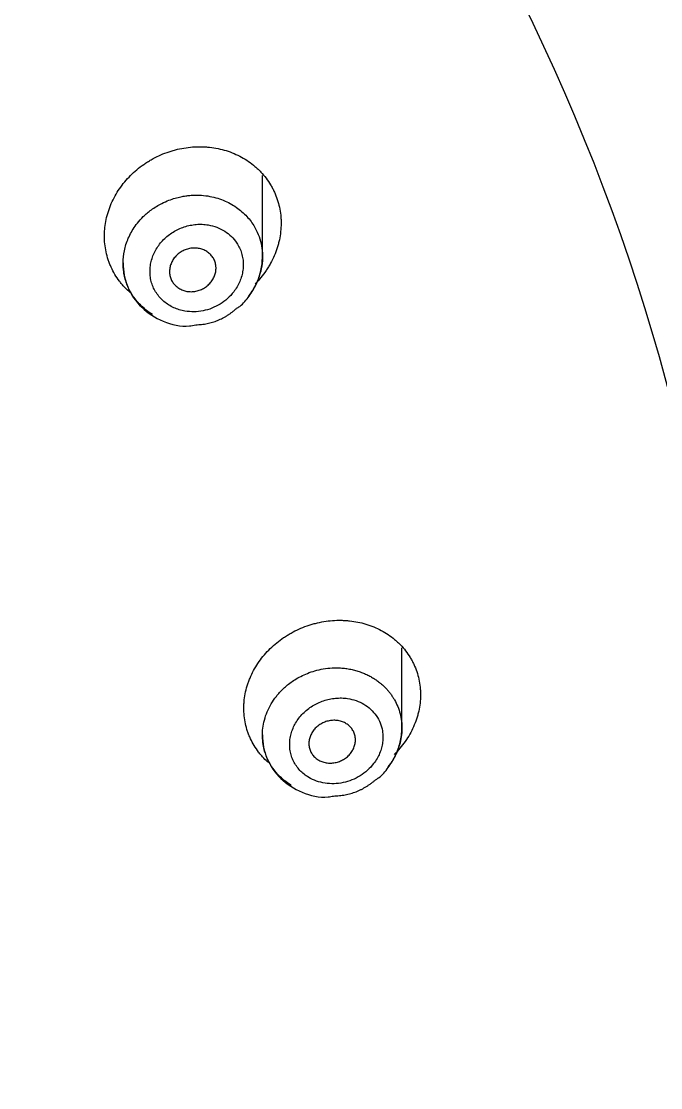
# Model space of a CAD drawing. Header units: millimetres. Extents: x 6110 to 6704, y -2661 to -1821.
# Drawn here: x 6347.34 to 6350.78, y -2169.79 to -2164.06 of the extents above; entities that cross this region are included whole.
import ezdxf

# ---------------------------------------------------------------- set-up
doc = ezdxf.new("R2010")
doc.units = ezdxf.units.MM
doc.header["$LTSCALE"] = 0.1
doc.linetypes.add('HIDDEN2', pattern=[4.7625, 3.175, -1.5875])
doc.layers.add('1', color=4, linetype='HIDDEN2', lineweight=13)
doc.layers.add('DIM', color=3, linetype='Continuous', lineweight=9)

msp = doc.modelspace()

# ---------------------------------------------------------------- hatches: boundary and pattern name
at = {"layer": 'DIM'}
h = msp.add_hatch(dxfattribs=at)
h.set_pattern_fill('ANSI31', color=2)
edge = h.paths.add_edge_path()
edge.add_line((6619.6172, -2595.9805), (6619.6172, -1962.2056))
edge.add_line((6634.6172, -1966.1101), (6619.6172, -1966.1101))
edge.add_line((6634.6172, -2610.9805), (6634.6172, -1966.1101))
edge.add_line((6634.6172, -2610.9805), (6184.4567, -2610.9805))
edge.add_line((6619.6172, -2595.9805), (6184.4567, -2595.9805))
edge.add_line((6184.4567, -2610.9805), (6184.4567, -2595.9805))

# ---------------------------------------------------------------- linework, layer by layer
at = {"layer": '1', "color": 7, "linetype": 'Continuous', "lineweight": -3}
for p, q in [((6348.6347, -2165.3205), (6348.6347, -2164.8847)), ((6349.3843, -2167.8548), (6349.3843, -2167.4238))]:
    msp.add_line(p, q, dxfattribs=at)
for centre, major_axis, start_param, end_param in [((6338.0093, -2168.509), (-13.75, 0), 3.141606, 7.301236), ((6338.0093, -2168.5196), (-13.75, 0), 3.141627, 6.283151), ((6338.0093, -2168.8384), (13.1753, 0), 4.984867, 10.723113), ((6338.0093, -2168.4983), (13.75, 0), 0.000019, 0.43031), ((6338.0093, -2168.5303), (-13.75, 0), 2.702227, 3.570041)]:
    msp.add_ellipse(centre, major_axis=major_axis, ratio=0.906308, start_param=start_param, end_param=end_param, dxfattribs=at)
for points, knots in [([(6347.9234, -2165.5143), (6347.9129, -2165.5052), (6347.9029, -2165.4956), (6347.8884, -2165.4802), (6347.8835, -2165.4747), (6347.8741, -2165.4635), (6347.8695, -2165.4579), (6347.8477, -2165.4289), (6347.833, -2165.4042), (6347.818, -2165.3714), (6347.8137, -2165.3615), (6347.8099, -2165.3513), (6347.8074, -2165.3444), (6347.8062, -2165.341), (6347.8005, -2165.3237), (6347.7967, -2165.3098), (6347.7876, -2165.2674), (6347.7846, -2165.2386), (6347.7847, -2165.2018), (6347.7849, -2165.1944), (6347.7858, -2165.1796), (6347.7864, -2165.1723), (6347.7888, -2165.1503), (6347.7934, -2165.1212), (6347.8011, -2165.0925), (6347.808, -2165.0711), (6347.8104, -2165.064), (6347.8158, -2165.0498), (6347.8186, -2165.0428), (6347.8337, -2165.008), (6347.8484, -2164.9815), (6347.8743, -2164.9437), (6347.8836, -2164.9314), (6347.9035, -2164.9074), (6347.914, -2164.896), (6347.9468, -2164.8631), (6347.9706, -2164.8432), (6348.0028, -2164.8208), (6348.0094, -2164.8164), (6348.0227, -2164.808), (6348.0295, -2164.804), (6348.0499, -2164.7923), (6348.0777, -2164.778), (6348.1066, -2164.7662), (6348.1287, -2164.7583), (6348.1361, -2164.7559), (6348.1511, -2164.7512), (6348.1587, -2164.7491), (6348.1968, -2164.7392), (6348.2274, -2164.7341), (6348.2735, -2164.7306), (6348.2889, -2164.7301), (6348.3121, -2164.7305), (6348.3198, -2164.7308), (6348.3353, -2164.7317), (6348.3429, -2164.7324), (6348.381, -2164.7365), (6348.4106, -2164.7426), (6348.4536, -2164.7559), (6348.4678, -2164.7611), (6348.4955, -2164.7728), (6348.509, -2164.7793), (6348.5479, -2164.8005), (6348.572, -2164.8171), (6348.5998, -2164.8409), (6348.6053, -2164.8458), (6348.6159, -2164.856), (6348.621, -2164.8612), (6348.636, -2164.877), (6348.6547, -2164.8991), (6348.6708, -2164.923), (6348.6819, -2164.9415), (6348.6854, -2164.9478), (6348.6922, -2164.9607), (6348.6954, -2164.9672), (6348.7105, -2165.0002), (6348.7196, -2165.0276), (6348.7287, -2165.0699), (6348.731, -2165.0843), (6348.7332, -2165.1062), (6348.7338, -2165.1135), (6348.7346, -2165.1282), (6348.7347, -2165.1355), (6348.7346, -2165.1721), (6348.7315, -2165.2013), (6348.7238, -2165.2377), (6348.722, -2165.245), (6348.7182, -2165.2596), (6348.7161, -2165.2668), (6348.7092, -2165.2883), (6348.6986, -2165.3164), (6348.6853, -2165.3435), (6348.6743, -2165.3635), (6348.6704, -2165.3701), (6348.6624, -2165.3831), (6348.6582, -2165.3896), (6348.6364, -2165.4216), (6348.6166, -2165.4454), (6348.5945, -2165.4676)], [0, 0, 0, 0, 0.019874, 0.019874, 0.030301, 0.030301, 0.040728, 0.040728, 0.082435, 0.082435, 0.092862, 0.098075, 0.098075, 0.103289, 0.103289, 0.124143, 0.124143, 0.16585, 0.16585, 0.176277, 0.176277, 0.186704, 0.186704, 0.207558, 0.228411, 0.228411, 0.238838, 0.238838, 0.249265, 0.249265, 0.290973, 0.290973, 0.311826, 0.311826, 0.33268, 0.33268, 0.374388, 0.374388, 0.384814, 0.384814, 0.395241, 0.395241, 0.416095, 0.436949, 0.436949, 0.447376, 0.447376, 0.457803, 0.457803, 0.49951, 0.49951, 0.520364, 0.520364, 0.530791, 0.530791, 0.541218, 0.541218, 0.582925, 0.582925, 0.603779, 0.603779, 0.624633, 0.624633, 0.66634, 0.66634, 0.676767, 0.676767, 0.687194, 0.687194, 0.708048, 0.728901, 0.728901, 0.739328, 0.739328, 0.749755, 0.749755, 0.791463, 0.791463, 0.812316, 0.812316, 0.822743, 0.822743, 0.83317, 0.83317, 0.874878, 0.874878, 0.885304, 0.885304, 0.895731, 0.895731, 0.916585, 0.937439, 0.937439, 0.947866, 0.947866, 0.958293, 0.958293, 1, 1, 1, 1]), ([(6347.8847, -2165.3561), (6347.8847, -2165.3504), (6347.8854, -2165.3224), (6347.8935, -2165.271), (6347.9189, -2165.2036), (6347.9543, -2165.1482), (6347.9948, -2165.1032), (6348.0384, -2165.0663), (6348.0855, -2165.0375), (6348.1294, -2165.0181), (6348.1637, -2165.0065), (6348.1941, -2164.999), (6348.2201, -2164.9944), (6348.2415, -2164.992), (6348.2698, -2164.99), (6348.3062, -2164.9904), (6348.3512, -2164.9961), (6348.3938, -2165.0066), (6348.4334, -2165.0212), (6348.4697, -2165.0396), (6348.5025, -2165.061), (6348.5315, -2165.085), (6348.5568, -2165.111), (6348.5783, -2165.1385), (6348.5991, -2165.1721), (6348.6177, -2165.2133), (6348.6311, -2165.2633), (6348.6362, -2165.3167), (6348.6322, -2165.3721), (6348.6182, -2165.4283), (6348.5938, -2165.4836), (6348.5708, -2165.5182), (6348.5577, -2165.5347)], [0, 0, 0, 0, 0.013011, 0.063487, 0.116499, 0.172062, 0.206072, 0.246519, 0.293399, 0.322129, 0.34746, 0.369389, 0.387916, 0.40304, 0.41476, 0.447797, 0.479984, 0.511325, 0.541822, 0.571477, 0.600293, 0.628274, 0.655423, 0.681744, 0.70724, 0.745272, 0.784547, 0.82508, 0.866881, 0.909962, 0.954332, 1, 1, 1, 1]), ([(6348.4797, -2165.5103), (6348.4863, -2165.5017), (6348.4985, -2165.4838), (6348.513, -2165.4551), (6348.5235, -2165.4251), (6348.5299, -2165.3943), (6348.532, -2165.3633), (6348.5297, -2165.3326), (6348.5231, -2165.3026), (6348.5123, -2165.2741), (6348.4949, -2165.2431), (6348.4689, -2165.2114), (6348.4322, -2165.1827), (6348.3899, -2165.1616), (6348.3486, -2165.1506), (6348.3111, -2165.1466), (6348.2784, -2165.1472), (6348.2459, -2165.1519), (6348.2139, -2165.1603), (6348.1831, -2165.1725), (6348.154, -2165.1882), (6348.1269, -2165.2071), (6348.1024, -2165.2291), (6348.0809, -2165.2537), (6348.0626, -2165.2805), (6348.0481, -2165.3092), (6348.0376, -2165.3392), (6348.0311, -2165.3699), (6348.029, -2165.4009), (6348.0313, -2165.4316), (6348.0378, -2165.4615), (6348.0487, -2165.4901), (6348.0636, -2165.5167), (6348.0821, -2165.541), (6348.1041, -2165.5626), (6348.1292, -2165.5809), (6348.1567, -2165.5959), (6348.1864, -2165.6071), (6348.2227, -2165.6156), (6348.266, -2165.6189), (6348.3151, -2165.6135), (6348.3628, -2165.5995), (6348.4073, -2165.577), (6348.4473, -2165.5474), (6348.4697, -2165.5232), (6348.4797, -2165.5103)], [0, 0, 0, 0, 0.020927, 0.041701, 0.062676, 0.083566, 0.104277, 0.125165, 0.146074, 0.166778, 0.187637, 0.21887, 0.250061, 0.281265, 0.312488, 0.333364, 0.354076, 0.374973, 0.395867, 0.416581, 0.437459, 0.458378, 0.479102, 0.499977, 0.520937, 0.541685, 0.562591, 0.583517, 0.604228, 0.625115, 0.64597, 0.666666, 0.687608, 0.708439, 0.729123, 0.75006, 0.770904, 0.791596, 0.81251, 0.84368, 0.874925, 0.906104, 0.937364, 0.968687, 1, 1, 1, 1]), ([(6348.3511, -2165.4652), (6348.3455, -2165.4712), (6348.3394, -2165.4767), (6348.3296, -2165.484), (6348.3262, -2165.4863), (6348.3192, -2165.4907), (6348.3156, -2165.4927), (6348.3045, -2165.4983), (6348.2968, -2165.5013), (6348.285, -2165.5048), (6348.281, -2165.5058), (6348.2729, -2165.5074), (6348.2689, -2165.508), (6348.2567, -2165.5094), (6348.2486, -2165.5095), (6348.2365, -2165.5086), (6348.2325, -2165.5081), (6348.2245, -2165.5068), (6348.2206, -2165.5059), (6348.2092, -2165.5028), (6348.2018, -2165.5), (6348.1877, -2165.493), (6348.1811, -2165.4888), (6348.1721, -2165.4817), (6348.1692, -2165.4792), (6348.1637, -2165.4738), (6348.1611, -2165.4709), (6348.1538, -2165.4621), (6348.1496, -2165.4558), (6348.1445, -2165.4456), (6348.1429, -2165.4421), (6348.1402, -2165.435), (6348.1391, -2165.4314), (6348.1362, -2165.4203), (6348.1351, -2165.4128), (6348.1347, -2165.4032), (6348.1347, -2165.4012), (6348.1347, -2165.3973), (6348.135, -2165.3915), (6348.1361, -2165.3819), (6348.1378, -2165.3743), (6348.1399, -2165.3668), (6348.1412, -2165.363), (6348.1455, -2165.3519), (6348.1491, -2165.3448), (6348.1555, -2165.3346), (6348.1579, -2165.3313), (6348.1629, -2165.3248), (6348.1655, -2165.3217), (6348.1738, -2165.3128), (6348.1799, -2165.3073), (6348.1898, -2165.2999), (6348.1932, -2165.2976), (6348.2002, -2165.2933), (6348.2074, -2165.2892), (6348.2149, -2165.2859), (6348.2226, -2165.2829), (6348.2265, -2165.2815), (6348.2384, -2165.278), (6348.2464, -2165.2764), (6348.2586, -2165.275), (6348.2626, -2165.2748), (6348.2708, -2165.2746), (6348.2749, -2165.2747), (6348.287, -2165.2756), (6348.2948, -2165.2769), (6348.3063, -2165.28), (6348.3101, -2165.2812), (6348.3175, -2165.2841), (6348.3212, -2165.2856), (6348.3316, -2165.2908), (6348.3382, -2165.295), (6348.3473, -2165.3021), (6348.3502, -2165.3047), (6348.3557, -2165.3101), (6348.3609, -2165.3157), (6348.3654, -2165.3218), (6348.3695, -2165.3281), (6348.3715, -2165.3315), (6348.3767, -2165.3417), (6348.3794, -2165.3487), (6348.3822, -2165.3598), (6348.383, -2165.3635), (6348.3838, -2165.3692), (6348.3841, -2165.3711), (6348.3844, -2165.375), (6348.3846, -2165.3769), (6348.3849, -2165.3865), (6348.3844, -2165.3942), (6348.3824, -2165.4057), (6348.3816, -2165.4096), (6348.3795, -2165.4172), (6348.3782, -2165.4209), (6348.3739, -2165.4319), (6348.3704, -2165.439), (6348.3617, -2165.4528), (6348.3567, -2165.4592), (6348.3511, -2165.4652)], [0, 0, 0, 0, 0.03125, 0.03125, 0.046875, 0.046875, 0.0625, 0.0625, 0.09375, 0.09375, 0.109375, 0.109375, 0.125, 0.125, 0.15625, 0.15625, 0.171875, 0.171875, 0.1875, 0.1875, 0.21875, 0.21875, 0.25, 0.25, 0.265625, 0.265625, 0.28125, 0.28125, 0.3125, 0.3125, 0.328125, 0.328125, 0.34375, 0.34375, 0.375, 0.375, 0.382812, 0.382812, 0.390625, 0.40625, 0.421875, 0.421875, 0.4375, 0.4375, 0.46875, 0.46875, 0.484375, 0.484375, 0.5, 0.5, 0.53125, 0.53125, 0.546875, 0.546875, 0.5625, 0.578125, 0.578125, 0.59375, 0.59375, 0.625, 0.625, 0.640625, 0.640625, 0.65625, 0.65625, 0.6875, 0.6875, 0.703125, 0.703125, 0.71875, 0.71875, 0.75, 0.75, 0.765625, 0.765625, 0.78125, 0.796875, 0.796875, 0.8125, 0.8125, 0.84375, 0.84375, 0.859375, 0.859375, 0.867188, 0.867188, 0.875, 0.875, 0.90625, 0.90625, 0.921875, 0.921875, 0.9375, 0.9375, 0.96875, 0.96875, 1, 1, 1, 1]), ([(6348.4954, -2165.5987), (6348.5012, -2165.5955), (6348.5286, -2165.579), (6348.5643, -2165.5325), (6348.6044, -2165.4687), (6348.6284, -2165.3961), (6348.6342, -2165.3467), (6348.6344, -2165.3213)], [0, 0, 0, 0, 0.059611, 0.290074, 0.524513, 0.761112, 1, 1, 1, 1]), ([(6348.0428, -2165.6316), (6348.0394, -2165.6296), (6348.0261, -2165.6211), (6348.0039, -2165.6049), (6347.9778, -2165.5813), (6347.9546, -2165.5554), (6347.9345, -2165.5276), (6347.9177, -2165.498), (6347.9042, -2165.467), (6347.8941, -2165.435), (6347.8867, -2165.3981), (6347.8847, -2165.3715), (6347.8847, -2165.3561)], [0, 0, 0, 0, 0.034261, 0.139228, 0.243686, 0.347647, 0.451125, 0.554133, 0.656685, 0.758794, 0.860476, 1, 1, 1, 1]), ([(6347.8849, -2165.3542), (6347.8852, -2165.4006), (6347.9014, -2165.4864), (6347.9793, -2165.6008), (6348.0972, -2165.6745), (6348.2058, -2165.7017), (6348.2647, -2165.6901), (6348.2764, -2165.6871)], [0, 0, 0, 0, 0.229141, 0.463242, 0.700241, 0.940867, 1, 1, 1, 1]), ([(6348.6669, -2168.0399), (6348.6583, -2168.0323), (6348.65, -2168.0244), (6348.6371, -2168.011), (6348.6323, -2168.0057), (6348.6229, -2167.9948), (6348.6184, -2167.9892), (6348.5967, -2167.961), (6348.5821, -2167.9369), (6348.5672, -2167.905), (6348.5644, -2167.8985), (6348.5591, -2167.8853), (6348.5567, -2167.8786), (6348.5498, -2167.8583), (6348.5461, -2167.8446), (6348.5371, -2167.8031), (6348.5342, -2167.7749), (6348.5344, -2167.7388), (6348.5346, -2167.7315), (6348.5355, -2167.717), (6348.5361, -2167.7098), (6348.5386, -2167.6882), (6348.5434, -2167.6596), (6348.5512, -2167.6313), (6348.5581, -2167.6103), (6348.5606, -2167.6033), (6348.5661, -2167.5893), (6348.569, -2167.5824), (6348.5843, -2167.5482), (6348.5991, -2167.5221), (6348.6253, -2167.4848), (6348.6347, -2167.4727), (6348.6548, -2167.4491), (6348.6654, -2167.4378), (6348.6985, -2167.4055), (6348.7225, -2167.3859), (6348.7549, -2167.3639), (6348.7616, -2167.3596), (6348.775, -2167.3513), (6348.7818, -2167.3473), (6348.8023, -2167.3359), (6348.8303, -2167.3218), (6348.8593, -2167.3103), (6348.8814, -2167.3025), (6348.8888, -2167.3001), (6348.9039, -2167.2956), (6348.9115, -2167.2935), (6348.9496, -2167.2837), (6348.9802, -2167.2788), (6349.0262, -2167.2753), (6349.0416, -2167.2748), (6349.0647, -2167.2752), (6349.0724, -2167.2755), (6349.0878, -2167.2764), (6349.0954, -2167.277), (6349.1333, -2167.2811), (6349.1627, -2167.287), (6349.1984, -2167.2977), (6349.2055, -2167.3001), (6349.2195, -2167.305), (6349.2265, -2167.3077), (6349.2471, -2167.3162), (6349.2605, -2167.3225), (6349.2991, -2167.3431), (6349.323, -2167.3592), (6349.3506, -2167.3823), (6349.356, -2167.3871), (6349.3666, -2167.3969), (6349.3717, -2167.402), (6349.3866, -2167.4174), (6349.4051, -2167.4389), (6349.4211, -2167.4621), (6349.4321, -2167.4802), (6349.4374, -2167.4894), (6349.4423, -2167.4988), (6349.4455, -2167.5052), (6349.447, -2167.5084), (6349.4605, -2167.5374), (6349.4695, -2167.5641), (6349.4785, -2167.6056), (6349.4807, -2167.6196), (6349.483, -2167.641), (6349.4835, -2167.6482), (6349.4842, -2167.6626), (6349.4844, -2167.6698), (6349.4842, -2167.7057), (6349.4809, -2167.7344), (6349.4731, -2167.7702), (6349.4713, -2167.7773), (6349.4674, -2167.7916), (6349.4652, -2167.7988), (6349.4582, -2167.8199), (6349.4475, -2167.8476), (6349.434, -2167.8743), (6349.4191, -2167.9005), (6349.411, -2167.9134), (6349.3845, -2167.9512), (6349.3645, -2167.9747), (6349.3422, -2167.9966)], [0, 0, 0, 0, 0.016778, 0.016778, 0.027237, 0.027237, 0.037697, 0.037697, 0.079536, 0.079536, 0.089996, 0.089996, 0.100456, 0.100456, 0.121376, 0.121376, 0.163215, 0.163215, 0.173675, 0.173675, 0.184135, 0.184135, 0.205054, 0.225974, 0.225974, 0.236434, 0.236434, 0.246893, 0.246893, 0.288733, 0.288733, 0.309652, 0.309652, 0.330572, 0.330572, 0.372411, 0.372411, 0.382871, 0.382871, 0.393331, 0.393331, 0.41425, 0.43517, 0.43517, 0.44563, 0.44563, 0.45609, 0.45609, 0.497929, 0.497929, 0.518849, 0.518849, 0.529308, 0.529308, 0.539768, 0.539768, 0.581607, 0.581607, 0.592067, 0.592067, 0.602527, 0.602527, 0.623447, 0.623447, 0.665286, 0.665286, 0.675746, 0.675746, 0.686206, 0.686206, 0.707125, 0.728045, 0.728045, 0.738505, 0.743735, 0.743735, 0.748964, 0.748964, 0.790804, 0.790804, 0.811723, 0.811723, 0.822183, 0.822183, 0.832643, 0.832643, 0.874482, 0.874482, 0.884942, 0.884942, 0.895402, 0.895402, 0.916321, 0.937241, 0.937241, 0.958161, 0.958161, 1, 1, 1, 1]), ([(6348.6343, -2167.8929), (6348.6343, -2167.8805), (6348.636, -2167.853), (6348.644, -2167.8107), (6348.659, -2167.7666), (6348.6804, -2167.7237), (6348.7028, -2167.6911), (6348.7228, -2167.667), (6348.739, -2167.6497), (6348.7586, -2167.6313), (6348.7819, -2167.6123), (6348.8093, -2167.5935), (6348.8409, -2167.5755), (6348.8769, -2167.5592), (6348.9173, -2167.5455), (6348.962, -2167.5355), (6349.0032, -2167.531), (6349.0389, -2167.5305), (6349.0679, -2167.5321), (6349.0958, -2167.5358), (6349.1226, -2167.5412), (6349.1481, -2167.5482), (6349.1723, -2167.5567), (6349.195, -2167.5665), (6349.2164, -2167.5774), (6349.2362, -2167.5893), (6349.2546, -2167.6019), (6349.2716, -2167.6152), (6349.287, -2167.6291), (6349.3011, -2167.6433), (6349.3138, -2167.6579), (6349.3252, -2167.6726), (6349.3353, -2167.6873), (6349.3484, -2167.7089), (6349.3627, -2167.7384), (6349.3755, -2167.7771), (6349.3831, -2167.8177), (6349.3852, -2167.8594), (6349.3817, -2167.9017), (6349.3725, -2167.944), (6349.3574, -2167.9856), (6349.3367, -2168.0258), (6349.3192, -2168.0511), (6349.3096, -2168.0633)], [0, 0, 0, 0, 0.028807, 0.06313, 0.098041, 0.133546, 0.169652, 0.184629, 0.201743, 0.220995, 0.242385, 0.265913, 0.291578, 0.319381, 0.349321, 0.381398, 0.415611, 0.436701, 0.457301, 0.477411, 0.497032, 0.516163, 0.534806, 0.55296, 0.570626, 0.587804, 0.604493, 0.620696, 0.636411, 0.65164, 0.666382, 0.680639, 0.694411, 0.707698, 0.738908, 0.770419, 0.802239, 0.834374, 0.86683, 0.899615, 0.932734, 0.966194, 1, 1, 1, 1]), ([(6349.2325, -2168.045), (6349.239, -2168.0364), (6349.2511, -2168.0186), (6349.2653, -2167.9902), (6349.2755, -2167.9605), (6349.2815, -2167.9302), (6349.2832, -2167.8997), (6349.2799, -2167.8647), (6349.2692, -2167.8261), (6349.2476, -2167.7867), (6349.2179, -2167.7525), (6349.181, -2167.7252), (6349.1386, -2167.7054), (6349.0973, -2167.6953), (6349.0599, -2167.692), (6349.0273, -2167.6931), (6348.9948, -2167.6981), (6348.9629, -2167.7067), (6348.9322, -2167.7191), (6348.9031, -2167.735), (6348.8761, -2167.7539), (6348.8517, -2167.7759), (6348.8304, -2167.8004), (6348.8123, -2167.827), (6348.7981, -2167.8555), (6348.7879, -2167.8851), (6348.7818, -2167.9154), (6348.7802, -2167.9458), (6348.7829, -2167.9758), (6348.7899, -2168.005), (6348.8011, -2168.0327), (6348.8164, -2168.0584), (6348.8352, -2168.0818), (6348.8575, -2168.1024), (6348.8868, -2168.1227), (6348.9246, -2168.1404), (6348.9709, -2168.1518), (6349.0195, -2168.1547), (6349.0684, -2168.1486), (6349.1161, -2168.1342), (6349.1605, -2168.1116), (6349.2004, -2168.0819), (6349.2226, -2168.0578), (6349.2325, -2168.045)], [0, 0, 0, 0, 0.020942, 0.041707, 0.062652, 0.083547, 0.104254, 0.12513, 0.156368, 0.187557, 0.21878, 0.24999, 0.281208, 0.312429, 0.33333, 0.354048, 0.374928, 0.395844, 0.416561, 0.437425, 0.458362, 0.479087, 0.49996, 0.520904, 0.541655, 0.562599, 0.583481, 0.604187, 0.625119, 0.645948, 0.66664, 0.687601, 0.708426, 0.729115, 0.750052, 0.781219, 0.812466, 0.843648, 0.874901, 0.906107, 0.937364, 0.96871, 1, 1, 1, 1]), ([(6349.0999, -2167.9996), (6349.0942, -2168.0055), (6349.088, -2168.0108), (6349.0781, -2168.018), (6349.0746, -2168.0203), (6349.0676, -2168.0245), (6349.0639, -2168.0265), (6349.0527, -2168.0319), (6349.0451, -2168.0348), (6349.0332, -2168.0382), (6349.0292, -2168.0391), (6349.0211, -2168.0407), (6349.017, -2168.0413), (6349.0049, -2168.0426), (6348.9968, -2168.0427), (6348.9848, -2168.0418), (6348.9808, -2168.0413), (6348.9729, -2168.0399), (6348.969, -2168.0391), (6348.9577, -2168.036), (6348.9504, -2168.0333), (6348.9364, -2168.0264), (6348.9299, -2168.0223), (6348.9209, -2168.0153), (6348.9181, -2168.0129), (6348.9127, -2168.0076), (6348.9101, -2168.0048), (6348.9029, -2167.9962), (6348.8988, -2167.99), (6348.8937, -2167.9801), (6348.8922, -2167.9766), (6348.8896, -2167.9696), (6348.8884, -2167.9661), (6348.8857, -2167.9553), (6348.8846, -2167.9479), (6348.8843, -2167.9384), (6348.8843, -2167.9365), (6348.8844, -2167.9327), (6348.8847, -2167.927), (6348.8859, -2167.9176), (6348.8877, -2167.9101), (6348.8899, -2167.9026), (6348.8912, -2167.8989), (6348.8956, -2167.888), (6348.8993, -2167.881), (6348.9059, -2167.871), (6348.9082, -2167.8678), (6348.9133, -2167.8614), (6348.916, -2167.8584), (6348.9244, -2167.8496), (6348.9306, -2167.8443), (6348.9406, -2167.837), (6348.9441, -2167.8348), (6348.9511, -2167.8305), (6348.9584, -2167.8266), (6348.9659, -2167.8234), (6348.9736, -2167.8204), (6348.9775, -2167.8191), (6348.9895, -2167.8157), (6348.9975, -2167.8141), (6349.0096, -2167.8129), (6349.0137, -2167.8126), (6349.0218, -2167.8125), (6349.0259, -2167.8126), (6349.0379, -2167.8136), (6349.0457, -2167.8149), (6349.0572, -2167.818), (6349.0609, -2167.8192), (6349.0683, -2167.8219), (6349.0719, -2167.8235), (6349.0822, -2167.8286), (6349.0887, -2167.8326), (6349.0977, -2167.8396), (6349.1006, -2167.8421), (6349.106, -2167.8474), (6349.1111, -2167.8529), (6349.1155, -2167.8588), (6349.1196, -2167.865), (6349.1215, -2167.8683), (6349.1267, -2167.8783), (6349.1293, -2167.8852), (6349.1321, -2167.896), (6349.1328, -2167.8997), (6349.1336, -2167.9053), (6349.1338, -2167.9071), (6349.1341, -2167.9109), (6349.1342, -2167.9128), (6349.1345, -2167.9222), (6349.134, -2167.9298), (6349.1319, -2167.9411), (6349.131, -2167.9449), (6349.1288, -2167.9524), (6349.1275, -2167.956), (6349.1231, -2167.9669), (6349.1194, -2167.9739), (6349.1106, -2167.9874), (6349.1055, -2167.9937), (6349.0999, -2167.9996)], [0, 0, 0, 0, 0.03125, 0.03125, 0.046875, 0.046875, 0.0625, 0.0625, 0.09375, 0.09375, 0.109375, 0.109375, 0.125, 0.125, 0.15625, 0.15625, 0.171875, 0.171875, 0.1875, 0.1875, 0.21875, 0.21875, 0.25, 0.25, 0.265625, 0.265625, 0.28125, 0.28125, 0.3125, 0.3125, 0.328125, 0.328125, 0.34375, 0.34375, 0.375, 0.375, 0.382812, 0.382812, 0.390625, 0.40625, 0.421875, 0.421875, 0.4375, 0.4375, 0.46875, 0.46875, 0.484375, 0.484375, 0.5, 0.5, 0.53125, 0.53125, 0.546875, 0.546875, 0.5625, 0.578125, 0.578125, 0.59375, 0.59375, 0.625, 0.625, 0.640625, 0.640625, 0.65625, 0.65625, 0.6875, 0.6875, 0.703125, 0.703125, 0.71875, 0.71875, 0.75, 0.75, 0.765625, 0.765625, 0.78125, 0.796875, 0.796875, 0.8125, 0.8125, 0.84375, 0.84375, 0.859375, 0.859375, 0.867188, 0.867188, 0.875, 0.875, 0.90625, 0.90625, 0.921875, 0.921875, 0.9375, 0.9375, 0.96875, 0.96875, 1, 1, 1, 1]), ([(6349.2453, -2168.13), (6349.2501, -2168.1274), (6349.2767, -2168.1117), (6349.3122, -2168.0663), (6349.3532, -2168.0029), (6349.3779, -2167.9303), (6349.3838, -2167.8809), (6349.3841, -2167.8555)], [0, 0, 0, 0, 0.048412, 0.281071, 0.518187, 0.757771, 1, 1, 1, 1]), ([(6348.7899, -2168.1625), (6348.7885, -2168.1616), (6348.7753, -2168.1534), (6348.7515, -2168.1365), (6348.7217, -2168.1091), (6348.696, -2168.079), (6348.6747, -2168.0468), (6348.6579, -2168.013), (6348.6456, -2167.978), (6348.6371, -2167.9402), (6348.6345, -2167.9116), (6348.6343, -2167.8951), (6348.6343, -2167.8929)], [0, 0, 0, 0, 0.014613, 0.139395, 0.262196, 0.383032, 0.501919, 0.618875, 0.733919, 0.847069, 0.980195, 1, 1, 1, 1]), ([(6348.6346, -2167.8911), (6348.6349, -2167.9366), (6348.6509, -2168.0209), (6348.7279, -2168.133), (6348.8443, -2168.2048), (6348.9496, -2168.2322), (6349.0062, -2168.2215), (6349.0158, -2168.2193)], [0, 0, 0, 0, 0.231342, 0.467665, 0.707109, 0.950707, 1, 1, 1, 1])]:
    msp.add_open_spline(points, degree=3, knots=knots, dxfattribs=at)
for points in [[(6348.2764, -2165.6871), (6348.4019, -2165.684), (6348.4954, -2165.5987)], [(6349.0158, -2168.2193), (6349.1466, -2168.2171), (6349.2453, -2168.13)]]:
    msp.add_open_spline(points, degree=2, dxfattribs=at)

doc.saveas('drawing.dxf')
